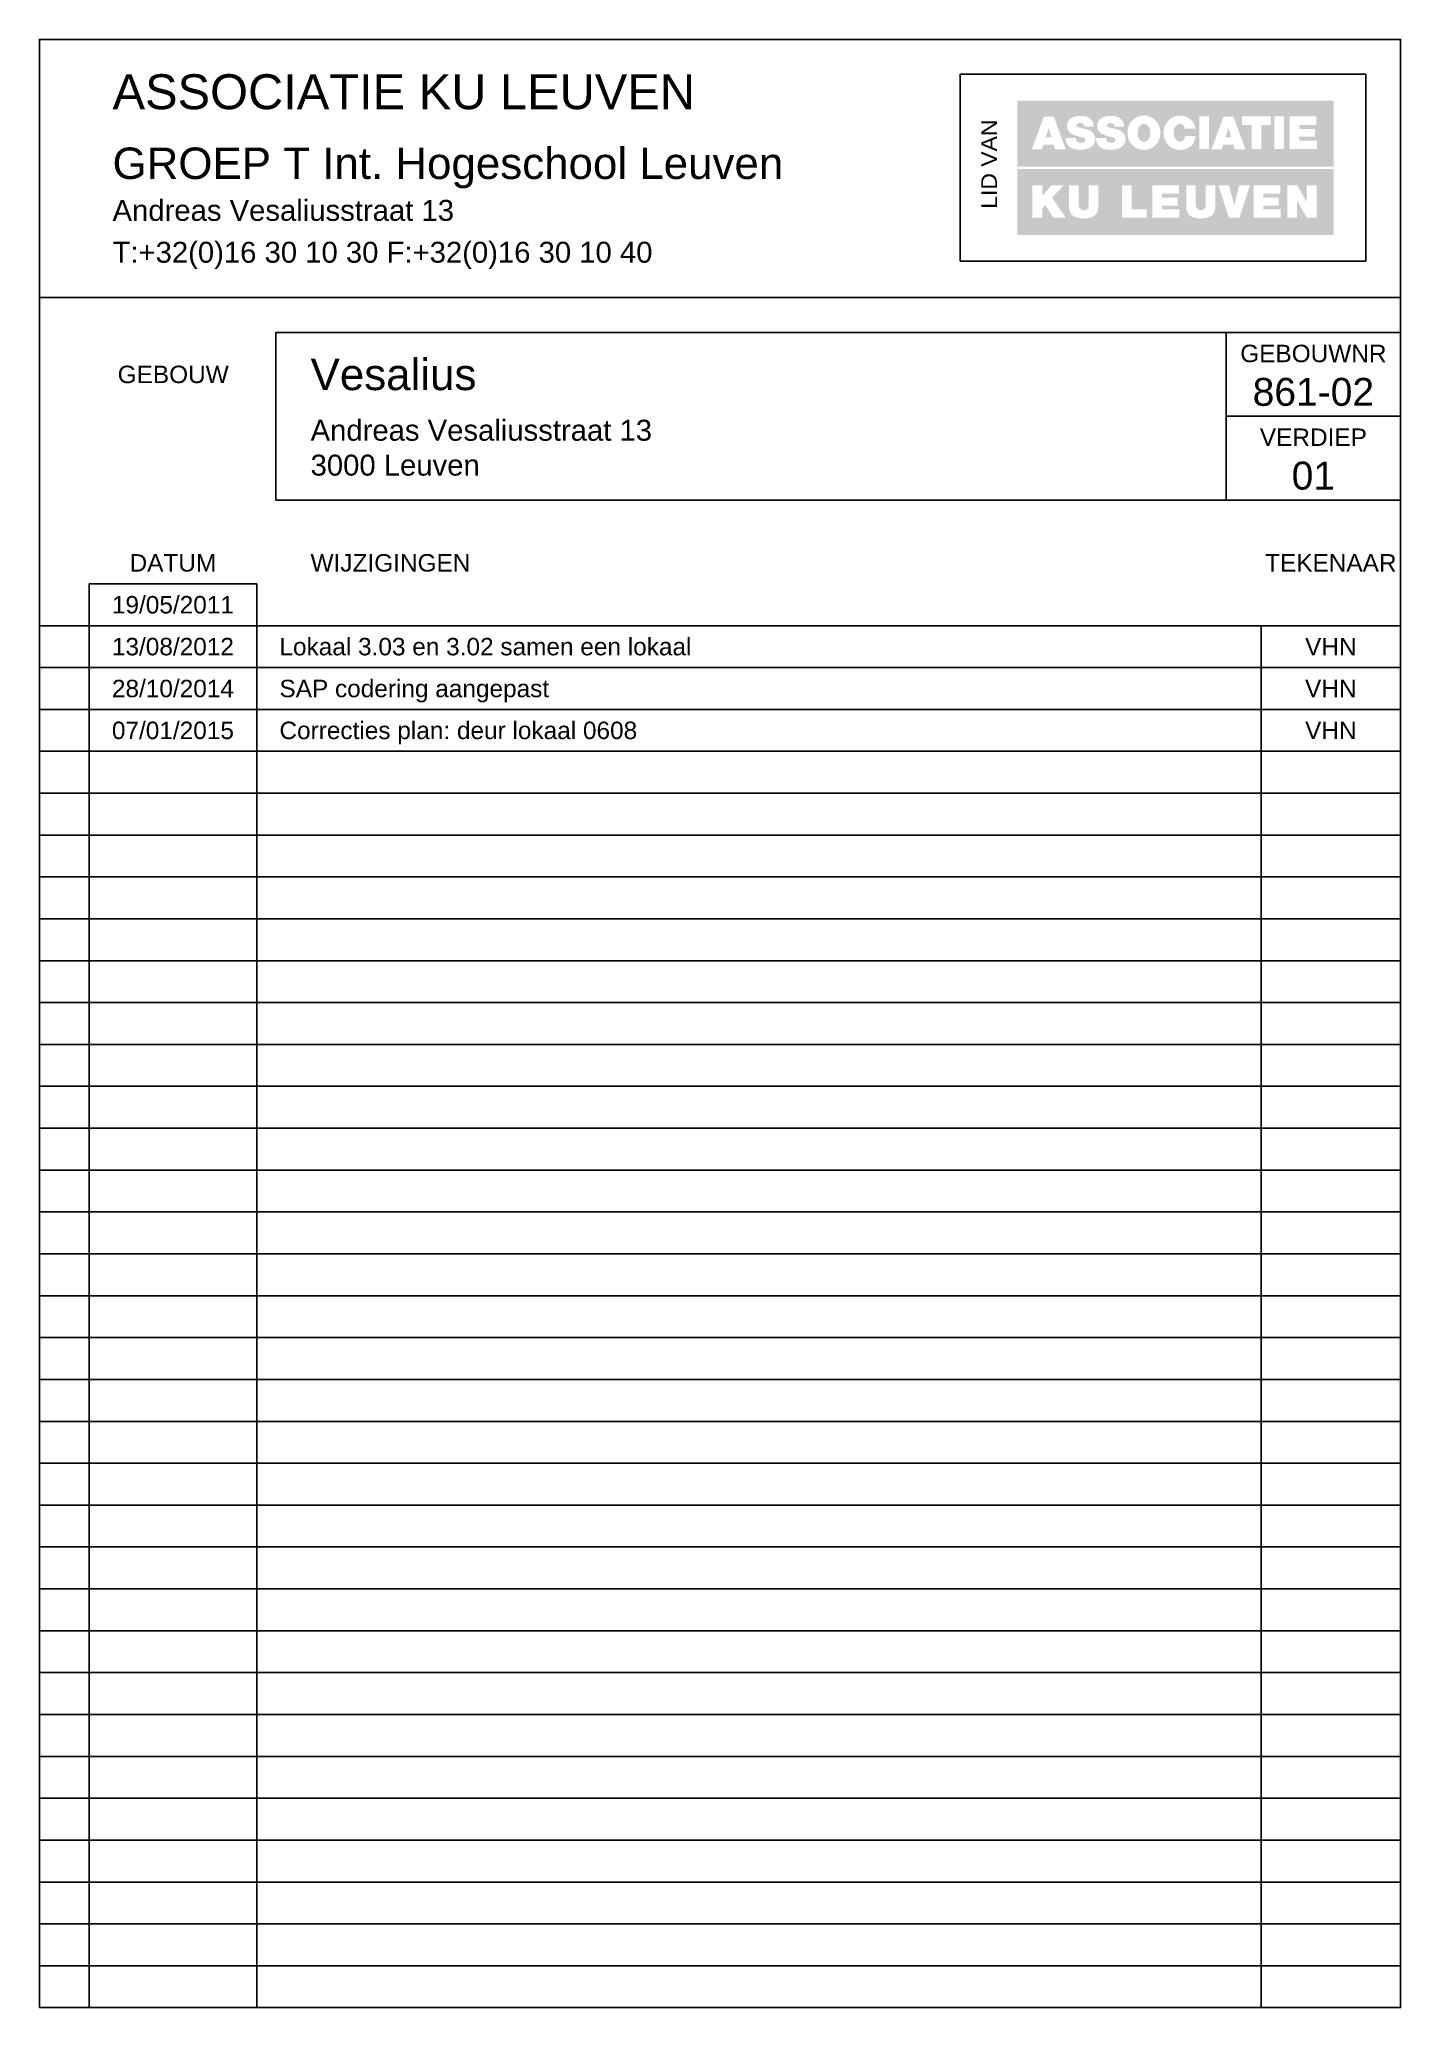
# Paper-space layout 'A4_Historiek' of a CAD drawing. Header units: millimetres. Extents: x 2 to 197, y 4 to 286.
import ezdxf
from ezdxf.enums import TextEntityAlignment as Align

# ---------------------------------------------------------------- set-up
doc = ezdxf.new("R2010")
doc.units = ezdxf.units.MM
doc.layers.add('T-01----V_TITELHOEK_KADER', color=7, linetype='Continuous')
doc.styles.add('ARIAL', font='arial.ttf')
doc.styles.add('Arial_N', font='ARIALN.TTF')

# ---------------------------------------------------------------- blocks, each defined once
blk = doc.blocks.new('Historiek_assoc')
at = {"layer": 'T-01----V_TITELHOEK_KADER', "true_color": 0x55a0d5}
h = blk.add_hatch(color=153, dxfattribs=at)
h.paths.add_polyline_path([(-54.93, 273.22), (-54.93, 263.78), (-9.61, 263.78), (-9.61, 273.22)])
h.paths.add_polyline_path([(-23.95, 270.94), (-22.25, 266.27), (-23.77, 266.27), (-23.96, 266.91), (-25.44, 266.91), (-25.65, 266.27), (-27.08, 266.27), (-25.36, 270.94)], flags=16)
h.paths.add_polyline_path([(-22.7, 270.96), (-18.61, 270.96), (-18.59, 270.96), (-18.59, 269.74), (-19.94, 269.74), (-19.94, 266.3), (-21.34, 266.3), (-21.34, 269.74), (-22.7, 269.74)], flags=16)
h.paths.add_polyline_path([(-24.66, 269.33), (-24.26, 267.96), (-25.1, 267.96)], flags=0)
h.paths.add_polyline_path([(-27.45, 270.96), (-27.45, 266.3), (-28.85, 266.3), (-28.85, 270.96)], flags=16)
h.paths.add_polyline_path([(-29.41, 269.19), (-30.92, 269.19, 0.163621), (-31.13, 269.69, 0.218269), (-31.6, 269.89, 0.2494), (-32.25, 269.54, 0.305583), (-32.25, 267.69, 0.2494), (-31.6, 267.34, 0.218269), (-31.13, 267.54, 0.19515), (-30.91, 268.15), (-29.41, 268.15, -0.226661), (-30.17, 266.64, -0.567866), (-33.91, 268.12, -0.068259), (-33.91, 269.11, -0.569411), (-30.17, 270.59, -0.211511)], flags=16)
h.paths.add_polyline_path([(-18.1, 270.96), (-16.7, 270.96), (-16.7, 266.3), (-18.1, 266.3)], flags=16)
h.paths.add_polyline_path([(-15.89, 270.96), (-12.06, 270.96), (-12.06, 269.74), (-14.49, 269.74), (-14.49, 269.18), (-12.26, 269.18), (-12.26, 268.04), (-14.49, 268.04), (-14.49, 267.5), (-11.98, 267.5), (-11.98, 266.3), (-15.89, 266.3)], flags=16)
h.paths.add_polyline_path([(-34.46, 269.11, -0.0708), (-34.46, 268.12, -0.851636), (-39.08, 268.12), (-39.08, 268.12, -0.068259), (-39.08, 269.11, -0.851636)], flags=16)
h.paths.add_polyline_path([(-36.12, 267.69, -0.2494), (-36.77, 267.34, -0.2494), (-37.41, 267.69, -0.305583), (-37.41, 269.54, -0.2494), (-36.77, 269.89, -0.2494), (-36.12, 269.54, -0.305583)], flags=0)
h.paths.add_polyline_path([(-39.62, 269.51), (-41, 269.51, 0.329329), (-41.1, 269.87, 0.328535), (-41.99, 269.9, 0.547961), (-41.98, 269.5, 0.087812), (-41.48, 269.31, -0.05111), (-40.23, 268.95, -0.328931), (-39.41, 267.61, -0.296612), (-40.38, 266.38, -0.15102), (-42.52, 266.31, -0.331157), (-43.64, 267.75), (-43.64, 267.85), (-42.17, 267.85, 0.430898), (-41.69, 267.19, 0.091779), (-41.14, 267.22, 0.748611), (-41.13, 267.93, -0.036847), (-42.62, 268.38, -0.704004), (-42.6, 270.86, -0.136275), (-40.78, 270.97, -0.360021)], flags=16)
h.paths.add_polyline_path([(-43.96, 269.51), (-45.33, 269.51, 0.329329), (-45.43, 269.87, 0.328535), (-46.33, 269.9, 0.547961), (-46.32, 269.5, 0.087812), (-45.82, 269.31, -0.05111), (-44.57, 268.95, -0.328931), (-43.75, 267.61, -0.296612), (-44.71, 266.38, -0.15102), (-46.85, 266.31, -0.331157), (-47.98, 267.75), (-47.98, 267.85), (-46.51, 267.85, 0.430898), (-46.02, 267.19, 0.091779), (-45.48, 267.22, 0.748611), (-45.47, 267.93, -0.036847), (-46.96, 268.38, -0.704004), (-46.93, 270.86, -0.136275), (-45.12, 270.97, -0.360021)], flags=16)
h.paths.add_polyline_path([(-47.98, 266.27), (-49.51, 266.27), (-49.7, 266.91), (-51.18, 266.91), (-51.39, 266.27), (-52.81, 266.27), (-51.1, 270.94), (-49.69, 270.94)], flags=16)
h.paths.add_polyline_path([(-50, 267.96), (-50.84, 267.96), (-50.39, 269.33)], flags=0)
at = {"layer": 'T-01----V_TITELHOEK_KADER', "true_color": 0x00407a}
h = blk.add_hatch(color=156, dxfattribs=at)
h.paths.add_polyline_path([(-54.93, 263.41), (-54.93, 253.98), (-9.61, 253.98), (-9.61, 263.41)])
h.paths.add_polyline_path([(-35.58, 261.1), (-31.76, 261.1), (-31.76, 259.88), (-34.18, 259.88), (-34.18, 259.32), (-31.96, 259.32), (-31.96, 258.19), (-34.18, 258.19), (-34.18, 257.64), (-31.68, 257.64), (-31.68, 256.44), (-35.58, 256.44)], flags=16)
h.paths.add_polyline_path([(-38.53, 261.1), (-38.53, 257.63), (-36.4, 257.63), (-36.4, 256.44), (-39.93, 256.44), (-39.93, 261.1)], flags=16)
h.paths.add_polyline_path([(-30.72, 261.1), (-29.34, 261.1), (-29.34, 258.22, 1), (-27.92, 258.22), (-27.92, 261.1), (-26.54, 261.1), (-26.54, 258.07, -0.081578), (-26.65, 257.39, -0.230434), (-27.44, 256.55, -0.185358), (-29.82, 256.55, -0.230432), (-30.61, 257.39, -0.081578), (-30.72, 258.07)], flags=16)
h.paths.add_polyline_path([(-43.3, 261.1), (-43.3, 258.07, -0.081578), (-43.42, 257.39, -0.230434), (-44.21, 256.55, -0.185358), (-46.59, 256.55, -0.230432), (-47.38, 257.39, -0.081578), (-47.49, 258.07), (-47.49, 261.1), (-46.11, 261.1), (-46.11, 258.22, 1), (-44.68, 258.22), (-44.68, 261.1)], flags=16)
h.paths.add_polyline_path([(-26.1, 261.1), (-24.58, 261.1), (-23.84, 258.22), (-23.11, 261.1), (-21.59, 261.1), (-23.09, 256.44), (-24.6, 256.44)], flags=16)
h.paths.add_polyline_path([(-48.25, 261.1), (-49.93, 259.31), (-47.97, 256.44), (-49.76, 256.44), (-50.91, 258.26), (-51.34, 257.81), (-51.34, 256.44), (-52.74, 256.44), (-52.74, 261.1), (-51.34, 261.1), (-51.34, 259.51), (-50.02, 261.1)], flags=16)
h.paths.add_polyline_path([(-21.07, 261.1), (-17.25, 261.1), (-17.25, 259.88), (-19.67, 259.88), (-19.67, 259.32), (-17.45, 259.32), (-17.45, 258.19), (-19.67, 258.19), (-19.67, 257.64), (-17.17, 257.64), (-17.17, 256.44), (-21.07, 256.44)], flags=16)
h.paths.add_polyline_path([(-16.23, 261.1), (-14.81, 261.1), (-13.45, 258.65), (-13.45, 261.1), (-12.05, 261.1), (-12.05, 256.44), (-13.45, 256.44), (-14.83, 258.9), (-14.83, 256.44), (-16.23, 256.44)], flags=16)
at = {"layer": 'T-01----V_TITELHOEK_KADER'}
for p, q in [((-195, 282), (0, 282)), ((-5, 277), (-5, 250.2)), ((-5, 250.2), (-63.08, 250.2)), ((-195, 245), (0, 245)), ((-161.15, 240), (0, 240)), ((-161.15, 216), (-161.15, 240)), ((-25, 216), (-25, 240)), ((-25, 228), (0, 228)), ((0, 216), (-161.15, 216)), ((-187.87, 204), (-187.87, 0)), ((-187.87, 204), (-163.87, 204)), ((-163.87, 204), (-163.87, 0)), ((-195, 198), (0, 198)), ((-20, 198), (-20, 0.1)), ((-195, 192), (0, 192)), ((-195, 186), (0, 186)), ((-195, 180), (0, 180)), ((-195, 174), (0, 174)), ((-195, 168), (0, 168)), ((-195, 162), (0, 162)), ((-195, 156), (0, 156)), ((-195, 150), (0, 150)), ((-195, 144), (0, 144)), ((-195, 138), (0, 138)), ((-195, 132), (0, 132)), ((-195, 126), (0, 126)), ((-195, 120), (0, 120)), ((-195, 114), (0, 114)), ((-195, 108), (0, 108)), ((-195, 102), (0, 102)), ((-195, 96), (0, 96)), ((-195, 90), (0, 90)), ((-195, 84), (0, 84)), ((-195, 78), (0, 78)), ((-195, 72), (0, 72)), ((-195, 66), (0, 66)), ((-195, 60), (0, 60)), ((-195, 54), (0, 54)), ((-195, 48), (0, 48)), ((-195, 42), (0, 42)), ((-195, 36), (0, 36)), ((-195, 30), (0, 30)), ((-195, 24), (0, 24)), ((-195, 18), (0, 18)), ((-195, 12), (0, 12)), ((-195, 6), (0, 6)), ((-195, 0), (0, 0))]:
    blk.add_line(p, q, dxfattribs=at)
blk.add_lwpolyline([(-195, 0), (0, 0), (0, 282), (-195, 282)], close=True, dxfattribs=at)
blk.add_lwpolyline([(-63.08, 250.2), (-63.08, 277), (-5, 277)], dxfattribs=at)
at = {"layer": 'T-01----V_TITELHOEK_KADER', "style": 'ARIAL'}
blk.add_text('ASSOCIATIE KU LEUVEN', height=5, dxfattribs=at).set_placement((-184.52, 272))
at = {"layer": 'T-01----V_TITELHOEK_KADER', "style": 'Arial_N', "width": 1.284556}
blk.add_text('LID VAN', height=2.234, rotation=90, dxfattribs=at).set_placement((-58.95, 264.12), align=Align.MIDDLE_CENTER)
at = {"layer": 'T-01----V_TITELHOEK_KADER', "style": 'ARIAL'}
for s, p in [('GEBOUWNR', (-12.5, 237)), ('GEBOUW', (-175.83, 234)), ('VERDIEP', (-12.5, 225)), ('DATUM', (-175.87, 207)), ('TEKENAAR', (-10, 207))]:
    blk.add_text(s, height=2.5, dxfattribs=at).set_placement(p, align=Align.MIDDLE_CENTER)
blk.add_text('WIJZIGINGEN', height=2.5, dxfattribs=at).set_placement((-156.15, 207), align=Align.MIDDLE_LEFT)
for tag, height, p in [('HOGESCHOOL', 4.5, (-184.52, 264.25)), ('ADRHS_STR_NR', 3, (-184.52, 257.5)), ('ADRHS_POSTC_GEM', 3, (-184.52, 251.5)), ('GEBOUWNAAM', 4.5, (-156.15, 234)), ('ADR_STR_NR', 3, (-156.15, 226)), ('ADR_POSTC_GEM', 3, (-156.15, 221))]:
    blk.add_attdef(tag, text='', height=height, dxfattribs=at).set_placement(p, align=Align.MIDDLE_LEFT)
for tag, height, p in [('GEBNR', 4, (-12.5, 231.5)), ('VERD', 4, (-12.5, 219.5)), ('DATUM', 2.5, (-175.87, 201))]:
    blk.add_attdef(tag, text='', height=height, dxfattribs=at).set_placement(p, align=Align.MIDDLE_CENTER)

psp = doc.layouts.new('A4_Historiek')

# ---------------------------------------------------------------- block references
at = {"layer": 'T-01----V_TITELHOEK_KADER'}
psp.add_blockref('Historiek_assoc', (197.25, 4.18), dxfattribs=at).add_auto_attribs({'ADRHS_STR_NR': 'Andreas Vesaliusstraat 13', 'ADRHS_POSTC_GEM': 'T:+32(0)16 30 10 30 F:+32(0)16 30 10 40 ', 'HOGESCHOOL': 'GROEP T Int. Hogeschool Leuven', 'GEBOUWNAAM': 'Vesalius', 'ADR_STR_NR': 'Andreas Vesaliusstraat 13', 'ADR_POSTC_GEM': '3000 Leuven', 'GEBNR': '861-02', 'VERD': '01', 'DATUM': '19/05/2011'})

# ---------------------------------------------------------------- texts
at = {"layer": 'T-01----V_TITELHOEK_KADER', "style": 'ARIAL'}
for s, p in [('13/08/2012', (21.38, 199.18)), ('VHN', (187.25, 199.18)), ('28/10/2014', (21.38, 193.18)), ('VHN', (187.25, 193.18)), ('07/01/2015', (21.38, 187.18)), ('VHN', (187.25, 187.18))]:
    psp.add_text(s, height=2.5, dxfattribs=at).set_placement(p, align=Align.MIDDLE_CENTER)
for s, p in [('Lokaal 3.03 en 3.02 samen een lokaal', (36.64, 199.18)), ('SAP codering aangepast', (36.64, 193.18)), ('Correcties plan: deur lokaal 0608', (36.64, 187.18))]:
    psp.add_text(s, height=2.5, dxfattribs=at).set_placement(p, align=Align.MIDDLE_LEFT)

doc.saveas('drawing.dxf')
